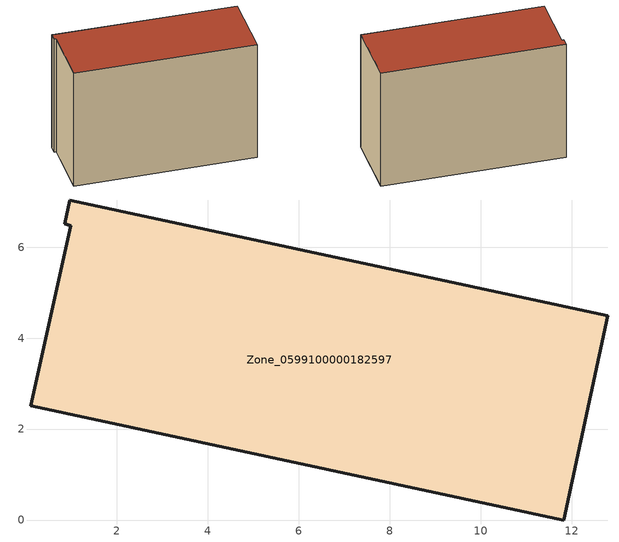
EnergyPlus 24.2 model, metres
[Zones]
Zone_0599100000182597
 floor ground (C_G): 12.79,4.49 11.82,0 0.11,2.51 0.98,6.47 0.86,6.51 0.97,7.04 z0
 wall outside (C_F): 12.79,4.49 0.97,7.04 0.86,6.51 0.98,6.47 0.11,2.51 11.82,0 12.79,4.49 z0:8.45
 roof outside (C_R): 11.82,0 12.79,4.49 0.97,7.04 0.86,6.51 0.98,6.47 0.11,2.51 z8.45
[BUILDING]
Pand.0599100000182597: North Axis=0; Terrain=City; Loads Convergence Tolerance Value=0.04; Temperature Convergence Tolerance Value=0.4; Solar Distribution=FullExterior; Maximum Number of Warmup Days=25; Minimum Number of Warmup Days=1
[Site:Location]
Rotterdam.The.Hague.AP_ZH_NLD Design_Conditions: Latitude=51.96; Longitude=4.45; Time Zone=1; Elevation=-4.5
[SITE:GROUNDTEMPERATURE:BUILDINGSURFACE]
18, 18, 18, 18, 18, 18, 18, 18, 18, 18, 18, 18
[MATERIAL] Thermal Absorptance=0.9; Solar Absorptance=0.7; Visible Absorptance=0.7
Name | Roughness | Thickness | Conductivity | Density | Specific Heat
G.TC.1975-1991 | MediumSmooth | 0.15 | 0.288461 | 540 | 1210
F.TC.1975-1991 | Rough | 0.3 | 0.230769 | 1920 | 840
R.TC.1975-1991 | MediumRough | 0.2 | 0.153846 | 1500 | 1000
[CONSTRUCTION]
C_G: G.TC.1975-1991
C_F: F.TC.1975-1991
C_R: R.TC.1975-1991
[ZONE]
Zone_0599100000182597: Type=1; Multiplier=1; Ceiling Height=Autocalculate; Volume=Autocalculate; Floor Area=autocalculate; Part of Total Floor Area=Yes
[ZONEINFILTRATION:DESIGNFLOWRATE]
Infil_Zone_0599100000182597: Zone or ZoneList or Space or SpaceList=Zone_0599100000182597; Schedule=AlwaysOn; Design Flow Rate Calculation Method=Flow/Area; Flow Rate per Floor Area=0.003; Constant Term Coefficient=1; Temperature Term Coefficient=0; Velocity Term Coefficient=0; Velocity Squared Term Coefficient=0
[HVACTEMPLATE:ZONE:IDEALLOADSAIRSYSTEM]
Zone_0599100000182597: Maximum Heating Supply Air Temperature=50; Minimum Cooling Supply Air Temperature=13; Maximum Heating Supply Air Humidity Ratio=0.0156; Minimum Cooling Supply Air Humidity Ratio=0.0077; Heating Limit=NoLimit; Cooling Limit=NoLimit; Dehumidification Control Type=ConstantSensibleHeatRatio; Cooling Sensible Heat Ratio=0.7; Dehumidification Setpoint=60; Humidification Control Type=None; Humidification Setpoint=30; Outdoor Air Method=None; Outdoor Air Flow Rate per Person=0.00944; Outdoor Air Flow Rate per Zone Floor Area=0; Outdoor Air Flow Rate per Zone=0; Demand Controlled Ventilation Type=None; Outdoor Air Economizer Type=NoEconomizer; Heat Recovery Type=None; Sensible Heat Recovery Effectiveness=0.7; Latent Heat Recovery Effectiveness=0.65
[ZONECONTROL:THERMOSTAT]
ThermostatControl_Zone_0599100000182597: Zone or ZoneList=Zone_0599100000182597; Control Type Schedule=DualSetpointControlType; Control 1=Thermostat_Zone_0599100000182597; Temperature Difference Between Cutout And Setpoint=0
[THERMOSTATSETPOINT:DUALSETPOINT]
Thermostat_Zone_0599100000182597: Heating Setpoint Temperature Schedule=HeatingSetpoint_Zone_0599100000182597; Cooling Setpoint Temperature Schedule=CoolingSetpoint_Zone_0599100000182597
[SCHEDULE:COMPACT]
HeatingSetpoint_Zone_0599100000182597: Through: 12/31, For: AllDays, Until: 24:00, 21
CoolingSetpoint_Zone_0599100000182597: Through: 12/31, For: AllDays, Until: 24:00, 24
DualSetpointControlType: Through: 12/31, For: AllDays, Until: 24:00, 4
AlwaysOn: Through: 12/31, For: AllDays, Until: 24:00, 1
